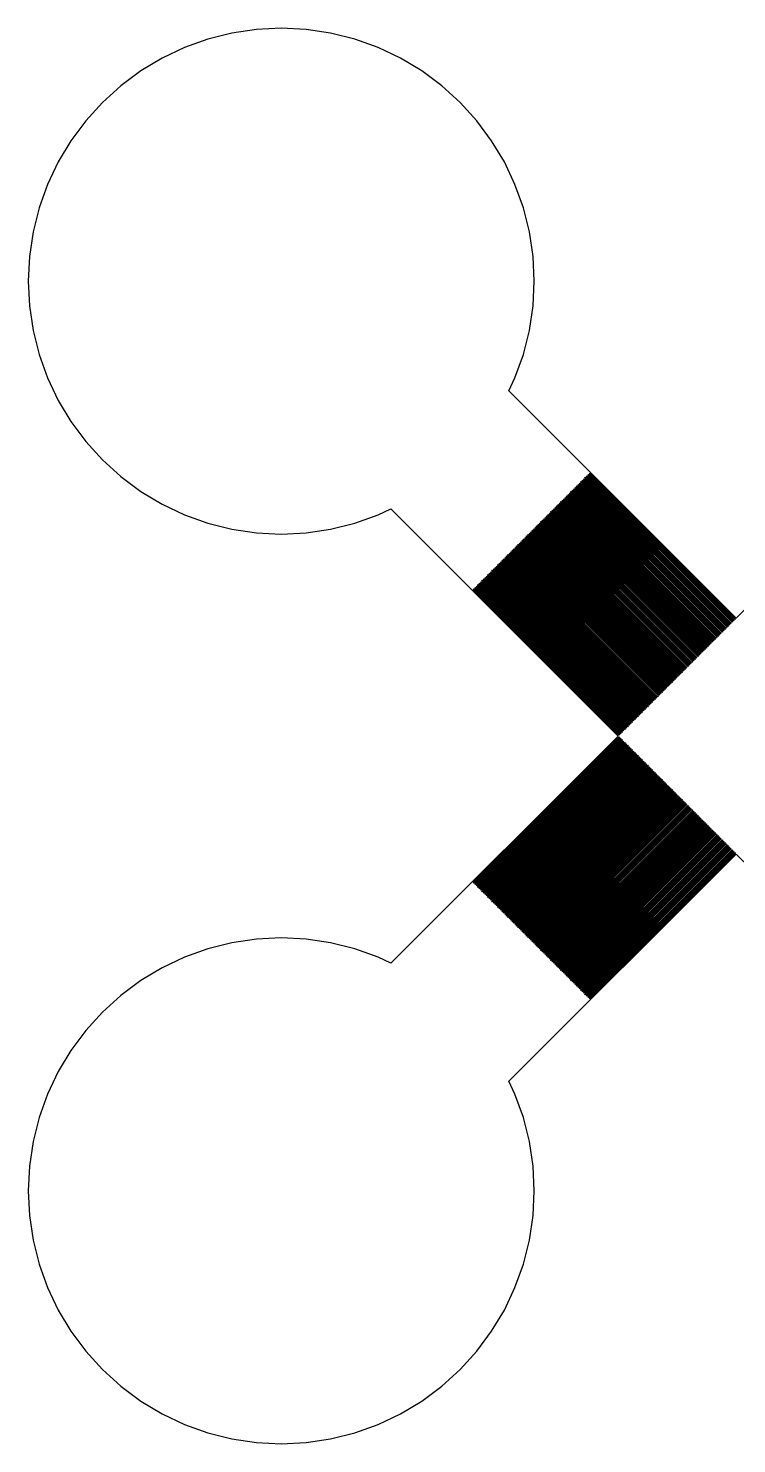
# Model space of a CAD drawing. Extents: x -73 to 181, y -8 to 80.
# Drawn here: x 2 to 9, y 2 to 16 of the extents above; entities that cross this region are included whole.
import ezdxf

# ---------------------------------------------------------------- set-up
doc = ezdxf.new("R2010")
doc.units = 0

msp = doc.modelspace()

# ---------------------------------------------------------------- linework, layer by layer
for p, q in [((4.25775, 15.9851), (4.01508, 15.9491)), ((4.50279, 15.9972), (4.25775, 15.9851)), ((4.74785, 15.9851), (4.50279, 15.9972)), ((4.99051, 15.9491), (4.74785, 15.9851)), ((3.77708, 15.8895), (3.54608, 15.8069)), ((4.01508, 15.9491), (3.77708, 15.8895)), ((5.2285, 15.8895), (4.99051, 15.9491)), ((5.4595, 15.8069), (5.2285, 15.8895)), ((3.3243, 15.702), (3.11388, 15.5759)), ((3.54608, 15.8069), (3.3243, 15.702)), ((5.68129, 15.702), (5.4595, 15.8069)), ((5.89171, 15.5759), (5.68129, 15.702)), ((3.11388, 15.5759), (2.91681, 15.4297)), ((6.08878, 15.4297), (5.89171, 15.5759)), ((2.91681, 15.4297), (2.73503, 15.265)), ((6.27057, 15.265), (6.08878, 15.4297)), ((2.73503, 15.265), (2.57027, 15.0832)), ((6.43533, 15.0832), (6.27057, 15.265)), ((2.57027, 15.0832), (2.42413, 14.8861)), ((6.58147, 14.8861), (6.43533, 15.0832)), ((2.42413, 14.8861), (2.29799, 14.6757)), ((6.7076, 14.6757), (6.58147, 14.8861)), ((2.29799, 14.6757), (2.19312, 14.4539)), ((6.81248, 14.4539), (6.7076, 14.6757)), ((2.19312, 14.4539), (2.11046, 14.2229)), ((6.89514, 14.2229), (6.81248, 14.4539)), ((2.11046, 14.2229), (2.05084, 13.9849)), ((6.95474, 13.9849), (6.89514, 14.2229)), ((2.05084, 13.9849), (2.01485, 13.7422)), ((6.99077, 13.7422), (6.95474, 13.9849)), ((2.01485, 13.7422), (2.00281, 13.4972)), ((7.00279, 13.4972), (6.99077, 13.7422)), ((2.00281, 13.4972), (2.01485, 13.2521)), ((6.99075, 13.2521), (7.00279, 13.4972)), ((2.01485, 13.2521), (2.05084, 13.0095)), ((6.95476, 13.0094), (6.99075, 13.2521)), ((2.05084, 13.0095), (2.11046, 12.7715)), ((6.89514, 12.7715), (6.95476, 13.0094)), ((2.11046, 12.7715), (2.19312, 12.5405)), ((6.81248, 12.5405), (6.89514, 12.7715)), ((2.19312, 12.5405), (2.29799, 12.3187)), ((6.75269, 12.414), (6.81248, 12.5405)), ((2.29799, 12.3187), (2.42413, 12.1083)), ((9, 10.1667), (6.75269, 12.414)), ((11.2473, 12.414), (9, 10.1667)), ((2.42413, 12.1083), (2.57027, 11.9112)), ((2.57027, 11.9112), (2.73503, 11.7294)), ((2.73503, 11.7294), (2.91682, 11.5647)), ((2.91682, 11.5647), (3.11388, 11.4185)), ((7.43233, 11.4798), (7.43941, 11.4869)), ((8.87271, 10.0394), (7.43233, 11.4798)), ((7.43941, 11.4869), (8.87979, 10.0465)), ((7.44647, 11.494), (7.45354, 11.501)), ((8.88686, 10.0536), (7.44647, 11.494)), ((7.45354, 11.501), (8.89392, 10.0606)), ((7.46062, 11.5081), (7.46768, 11.5152)), ((8.901, 10.0677), (7.46062, 11.5081)), ((7.46768, 11.5152), (8.90807, 10.0748)), ((7.47475, 11.5222), (7.48183, 11.5293)), ((8.91513, 10.0818), (7.47475, 11.5222)), ((7.48183, 11.5293), (8.92221, 10.0889)), ((7.48889, 11.5364), (7.49597, 11.5434)), ((8.92928, 10.096), (7.48889, 11.5364)), ((7.49597, 11.5434), (8.93634, 10.1031)), ((7.50305, 11.5505), (7.51012, 11.5576)), ((8.94342, 10.1101), (7.50305, 11.5505)), ((7.51012, 11.5576), (8.95049, 10.1172)), ((7.5172, 11.5647), (7.52426, 11.5717)), ((8.95757, 10.1243), (7.5172, 11.5647)), ((7.52426, 11.5717), (8.96463, 10.1314)), ((7.53133, 11.5788), (7.53841, 11.5859)), ((8.97169, 10.1384), (7.53133, 11.5788)), ((7.53841, 11.5859), (8.97878, 10.1455)), ((7.54547, 11.5929), (7.55254, 11.6)), ((8.98584, 10.1526), (7.54547, 11.5929)), ((7.55254, 11.6), (8.99292, 10.1596)), ((3.11388, 11.4185), (3.32431, 11.2924)), ((7.29091, 11.3384), (7.29797, 11.3455)), ((8.73129, 9.89801), (7.29091, 11.3384)), ((7.29797, 11.3455), (8.73836, 9.90508)), ((7.30505, 11.3525), (7.31212, 11.3596)), ((8.74544, 9.91216), (7.30505, 11.3525)), ((7.31212, 11.3596), (8.7525, 9.91922)), ((7.31918, 11.3667), (7.32626, 11.3737)), ((8.75957, 9.92628), (7.31918, 11.3667)), ((7.32626, 11.3737), (8.76665, 9.93336)), ((7.33333, 11.3808), (7.34041, 11.3879)), ((8.77371, 9.94043), (7.33333, 11.3808)), ((7.34041, 11.3879), (8.78079, 9.94751)), ((7.34747, 11.395), (7.35455, 11.402)), ((8.78786, 9.95457), (7.34747, 11.395)), ((7.35455, 11.402), (8.79492, 9.96165)), ((7.36162, 11.4091), (7.3687, 11.4162)), ((8.802, 9.96872), (7.36162, 11.4091)), ((7.3687, 11.4162), (8.80907, 9.9758)), ((7.37576, 11.4232), (7.38284, 11.4303)), ((8.81613, 9.98286), (7.37576, 11.4232)), ((7.38284, 11.4303), (8.82321, 9.98994)), ((7.38991, 11.4374), (7.39697, 11.4444)), ((8.83028, 9.99701), (7.38991, 11.4374)), ((7.39697, 11.4444), (8.83736, 10.0041)), ((7.40405, 11.4515), (7.41112, 11.4586)), ((8.84442, 10.0112), (7.40405, 11.4515)), ((7.41112, 11.4586), (8.8515, 10.0182)), ((7.4182, 11.4657), (7.42526, 11.4727)), ((8.85857, 10.0253), (7.4182, 11.4657)), ((7.42526, 11.4727), (8.86565, 10.0324)), ((3.32431, 11.2924), (3.5461, 11.1875)), ((5.45952, 11.1875), (5.58597, 11.2473)), ((5.58597, 11.2473), (7.83327, 9)), ((7.14949, 11.197), (7.15656, 11.204)), ((8.58987, 9.75659), (7.14949, 11.197)), ((7.15656, 11.204), (8.59694, 9.76366)), ((7.16364, 11.2111), (7.1707, 11.2182)), ((8.60402, 9.77074), (7.16364, 11.2111)), ((7.1707, 11.2182), (8.61108, 9.7778)), ((7.17776, 11.2253), (7.18484, 11.2323)), ((8.61815, 9.78487), (7.17776, 11.2253)), ((7.18484, 11.2323), (8.62523, 9.79195)), ((7.19191, 11.2394), (7.19899, 11.2465)), ((8.63229, 9.79901), (7.19191, 11.2394)), ((7.19899, 11.2465), (8.63936, 9.80608)), ((7.20605, 11.2535), (7.21313, 11.2606)), ((8.64644, 9.81316), (7.20605, 11.2535)), ((7.21313, 11.2606), (8.6535, 9.82022)), ((7.2202, 11.2677), (7.22728, 11.2747)), ((8.66057, 9.8273), (7.2202, 11.2677)), ((7.22728, 11.2747), (8.66765, 9.83437)), ((7.23434, 11.2818), (7.24142, 11.2889)), ((8.67471, 9.84145), (7.23434, 11.2818)), ((7.24142, 11.2889), (8.68179, 9.84851)), ((7.24849, 11.296), (7.25555, 11.303)), ((8.68886, 9.85559), (7.24849, 11.296)), ((7.25555, 11.303), (8.69594, 9.86266)), ((7.26263, 11.3101), (7.2697, 11.3172)), ((8.703, 9.86974), (7.26263, 11.3101)), ((7.2697, 11.3172), (8.71008, 9.8768)), ((7.27676, 11.3242), (7.28384, 11.3313)), ((8.71715, 9.88387), (7.27676, 11.3242)), ((7.28384, 11.3313), (8.72423, 9.89095)), ((3.5461, 11.1875), (3.7771, 11.1048)), ((3.7771, 11.1048), (4.01508, 11.0452)), ((4.99054, 11.0452), (5.22852, 11.1048)), ((5.22852, 11.1048), (5.45952, 11.1875)), ((7.00807, 11.0556), (7.01514, 11.0626)), ((8.44846, 9.61517), (7.00807, 11.0556)), ((7.01514, 11.0626), (8.45552, 9.62224)), ((7.0222, 11.0697), (7.02928, 11.0768)), ((8.46259, 9.6293), (7.0222, 11.0697)), ((7.02928, 11.0768), (8.46967, 9.63638)), ((7.03635, 11.0838), (7.04341, 11.0909)), ((8.47673, 9.64345), (7.03635, 11.0838)), ((7.04341, 11.0909), (8.4838, 9.65051)), ((7.05049, 11.098), (7.05756, 11.105)), ((8.49088, 9.65759), (7.05049, 11.098)), ((7.05756, 11.105), (8.49794, 9.66466)), ((7.06464, 11.1121), (7.0717, 11.1192)), ((8.50502, 9.67174), (7.06464, 11.1121)), ((7.0717, 11.1192), (8.51208, 9.6788)), ((7.07878, 11.1263), (7.08586, 11.1333)), ((8.51915, 9.68588), (7.07878, 11.1263)), ((7.08586, 11.1333), (8.52623, 9.69295)), ((7.09293, 11.1404), (7.09999, 11.1475)), ((8.53329, 9.70003), (7.09293, 11.1404)), ((7.09999, 11.1475), (8.54036, 9.70709)), ((7.10707, 11.1545), (7.11414, 11.1616)), ((8.54744, 9.71417), (7.10707, 11.1545)), ((7.11414, 11.1616), (8.5545, 9.72124)), ((7.1212, 11.1687), (7.12828, 11.1758)), ((8.56158, 9.7283), (7.1212, 11.1687)), ((7.12828, 11.1758), (8.56865, 9.73538)), ((7.13535, 11.1828), (7.14241, 11.1899)), ((8.57573, 9.74245), (7.13535, 11.1828)), ((7.14241, 11.1899), (8.58279, 9.74951)), ((4.01508, 11.0452), (4.25777, 11.0092)), ((4.25777, 11.0092), (4.50281, 10.9972)), ((4.50281, 10.9972), (4.74786, 11.0092)), ((4.74786, 11.0092), (4.99054, 11.0452)), ((6.86665, 10.9141), (6.87373, 10.9212)), ((6.87373, 10.9212), (8.3141, 9.48083)), ((6.8808, 10.9283), (6.88786, 10.9353)), ((8.32118, 9.4879), (6.8808, 10.9283)), ((6.88786, 10.9353), (8.32825, 9.49496)), ((6.89494, 10.9424), (6.90201, 10.9495)), ((8.33533, 9.50204), (6.89494, 10.9424)), ((6.90201, 10.9495), (8.34239, 9.50911)), ((6.90909, 10.9566), (6.91615, 10.9636)), ((8.34947, 9.51619), (6.90909, 10.9566)), ((6.91615, 10.9636), (8.35654, 9.52325)), ((6.92322, 10.9707), (6.9303, 10.9778)), ((8.3636, 9.53032), (6.92322, 10.9707)), ((6.9303, 10.9778), (8.37068, 9.5374)), ((6.93736, 10.9848), (6.94443, 10.9919)), ((8.37775, 9.54446), (6.93736, 10.9848)), ((6.94443, 10.9919), (8.38481, 9.55153)), ((6.95151, 10.999), (6.95857, 11.0061)), ((8.39189, 9.55861), (6.95151, 10.999)), ((6.95857, 11.0061), (8.39896, 9.56567)), ((6.96565, 11.0131), (6.97272, 11.0202)), ((8.40602, 9.57275), (6.96565, 11.0131)), ((6.97272, 11.0202), (8.4131, 9.57982)), ((6.97978, 11.0273), (6.98686, 11.0343)), ((8.42017, 9.58688), (6.97978, 11.0273)), ((6.98686, 11.0343), (8.42723, 9.59396)), ((6.99393, 11.0414), (7.00099, 11.0485)), ((8.43431, 9.60103), (6.99393, 11.0414)), ((7.00099, 11.0485), (8.44138, 9.60809)), ((6.72523, 10.7727), (6.73232, 10.7798)), ((6.73232, 10.7798), (8.17268, 9.33942)), ((6.73938, 10.7868), (6.74644, 10.7939)), ((8.17976, 9.34648), (6.73938, 10.7868)), ((6.74644, 10.7939), (8.18683, 9.35355)), ((6.75352, 10.801), (6.76059, 10.8081)), ((8.19391, 9.36063), (6.75352, 10.801)), ((6.76059, 10.8081), (8.20097, 9.36769)), ((6.76765, 10.8151), (6.77473, 10.8222)), ((8.20804, 9.37476), (6.76765, 10.8151)), ((6.77473, 10.8222), (8.21512, 9.38184)), ((6.7818, 10.8293), (6.78886, 10.8363)), ((8.22218, 9.3889), (6.7818, 10.8293)), ((6.78886, 10.8363), (8.22925, 9.39597)), ((6.79594, 10.8434), (6.80301, 10.8505)), ((8.23633, 9.40305), (6.79594, 10.8434)), ((6.80301, 10.8505), (8.24339, 9.41011)), ((6.81009, 10.8576), (6.81715, 10.8646)), ((8.25047, 9.41719), (6.81009, 10.8576)), ((6.81715, 10.8646), (8.25754, 9.42426)), ((6.82423, 10.8717), (6.8313, 10.8788)), ((8.2646, 9.43134), (6.82423, 10.8717)), ((6.8313, 10.8788), (8.27168, 9.4384)), ((6.83838, 10.8858), (6.84544, 10.8929)), ((8.27875, 9.44548), (6.83838, 10.8858)), ((6.84544, 10.8929), (8.28581, 9.45255)), ((6.85252, 10.9), (6.85959, 10.9071)), ((8.29289, 9.45963), (6.85252, 10.9)), ((6.85959, 10.9071), (8.29996, 9.46669)), ((8.30704, 9.47375), (6.86665, 10.9141)), ((6.58382, 10.6313), (6.59088, 10.6384)), ((6.59088, 10.6384), (8.03127, 9.19798)), ((6.59796, 10.6454), (6.60503, 10.6525)), ((8.03833, 9.20506), (6.59796, 10.6454)), ((6.60503, 10.6525), (8.04541, 9.21213)), ((6.61209, 10.6596), (6.61917, 10.6667)), ((8.05247, 9.21919), (6.61209, 10.6596)), ((6.61917, 10.6667), (8.05956, 9.22627)), ((6.62624, 10.6737), (6.63332, 10.6808)), ((8.06662, 9.23334), (6.62624, 10.6737)), ((6.63332, 10.6808), (8.0737, 9.24042)), ((6.64038, 10.6879), (6.64745, 10.6949)), ((8.08076, 9.24748), (6.64038, 10.6879)), ((6.64745, 10.6949), (8.08783, 9.25455)), ((6.65453, 10.702), (6.66159, 10.7091)), ((8.09491, 9.26163), (6.65453, 10.702)), ((6.66159, 10.7091), (8.10197, 9.26869)), ((6.66867, 10.7161), (6.67574, 10.7232)), ((8.10904, 9.27576), (6.66867, 10.7161)), ((6.67574, 10.7232), (8.11612, 9.28284)), ((6.68282, 10.7303), (6.68988, 10.7374)), ((8.12318, 9.2899), (6.68282, 10.7303)), ((6.68988, 10.7374), (8.13025, 9.29698)), ((6.69696, 10.7444), (6.70403, 10.7515)), ((8.13733, 9.30405), (6.69696, 10.7444)), ((6.70403, 10.7515), (8.14439, 9.31113)), ((6.71109, 10.7586), (6.71817, 10.7656)), ((8.15147, 9.31819), (6.71109, 10.7586)), ((6.71817, 10.7656), (8.15854, 9.32527)), ((8.16562, 9.33234), (6.72523, 10.7727)), ((6.4424, 10.4899), (6.44946, 10.4969)), ((6.44946, 10.4969), (7.88985, 9.05656)), ((6.45654, 10.504), (6.46361, 10.5111)), ((7.89691, 9.06364), (6.45654, 10.504)), ((6.46361, 10.5111), (7.90399, 9.07071)), ((6.47067, 10.5182), (6.47775, 10.5252)), ((7.91106, 9.07777), (6.47067, 10.5182)), ((6.47775, 10.5252), (7.91814, 9.08485)), ((6.48482, 10.5323), (6.49188, 10.5394)), ((7.9252, 9.09192), (6.48482, 10.5323)), ((6.49188, 10.5394), (7.93227, 9.09898)), ((6.49896, 10.5464), (6.50603, 10.5535)), ((7.93935, 9.10606), (6.49896, 10.5464)), ((6.50603, 10.5535), (7.94641, 9.11313)), ((6.51309, 10.5606), (6.52017, 10.5677)), ((7.95348, 9.12019), (6.51309, 10.5606)), ((6.52017, 10.5677), (7.96056, 9.12727)), ((6.52724, 10.5747), (6.53432, 10.5818)), ((7.96762, 9.13434), (6.52724, 10.5747)), ((6.53432, 10.5818), (7.97469, 9.14142)), ((6.54138, 10.5889), (6.54846, 10.5959)), ((7.98177, 9.14848), (6.54138, 10.5889)), ((6.54846, 10.5959), (7.98883, 9.15556)), ((6.55554, 10.603), (6.56261, 10.6101)), ((7.99591, 9.16263), (6.55554, 10.603)), ((6.56261, 10.6101), (8.00298, 9.16971)), ((6.56967, 10.6171), (6.57675, 10.6242)), ((8.01004, 9.17677), (6.56967, 10.6171)), ((6.57675, 10.6242), (8.01712, 9.18385)), ((8.02419, 9.19092), (6.58382, 10.6313)), ((6.39996, 10.4474), (6.40704, 10.4545)), ((7.84035, 9.00706), (6.39996, 10.4474)), ((6.40704, 10.4545), (7.84741, 9.01414)), ((6.41411, 10.4616), (6.42119, 10.4687)), ((7.85448, 9.02121), (6.41411, 10.4616)), ((6.42119, 10.4687), (7.86156, 9.02829)), ((6.42825, 10.4757), (6.43532, 10.4828)), ((7.86862, 9.03535), (6.42825, 10.4757)), ((6.43532, 10.4828), (7.8757, 9.04242)), ((7.88277, 9.0495), (6.4424, 10.4899)), ((8.92221, 10.0889), (8.91513, 10.0818)), ((8.93634, 10.1031), (8.92928, 10.096)), ((8.95049, 10.1172), (8.94342, 10.1101)), ((8.96463, 10.1314), (8.95757, 10.1243)), ((8.97878, 10.1455), (8.97169, 10.1384)), ((8.99292, 10.1596), (8.98584, 10.1526)), ((8.78079, 9.94751), (8.77371, 9.94043)), ((8.79492, 9.96165), (8.78786, 9.95457)), ((8.80907, 9.9758), (8.802, 9.96872)), ((8.82321, 9.98994), (8.81613, 9.98286)), ((8.83736, 10.0041), (8.83028, 9.99701)), ((8.8515, 10.0182), (8.84442, 10.0112)), ((8.86565, 10.0324), (8.85857, 10.0253)), ((8.87979, 10.0465), (8.87271, 10.0394)), ((8.89392, 10.0606), (8.88686, 10.0536)), ((8.90807, 10.0748), (8.901, 10.0677)), ((8.63936, 9.80608), (8.63229, 9.79901)), ((8.6535, 9.82022), (8.64644, 9.81316)), ((8.66765, 9.83437), (8.66057, 9.8273)), ((8.68179, 9.84851), (8.67471, 9.84145)), ((8.69594, 9.86266), (8.68886, 9.85559)), ((8.71008, 9.8768), (8.703, 9.86974)), ((8.72423, 9.89095), (8.71715, 9.88387)), ((8.73836, 9.90508), (8.73129, 9.89801)), ((8.7525, 9.91922), (8.74544, 9.91216)), ((8.76665, 9.93336), (8.75957, 9.92628)), ((8.49794, 9.66466), (8.49088, 9.65759)), ((8.51208, 9.6788), (8.50502, 9.67174)), ((8.52623, 9.69295), (8.51915, 9.68588)), ((8.54036, 9.70709), (8.53329, 9.70003)), ((8.5545, 9.72124), (8.54744, 9.71417)), ((8.56865, 9.73538), (8.56158, 9.7283)), ((8.58279, 9.74951), (8.57573, 9.74245)), ((8.59694, 9.76366), (8.58987, 9.75659)), ((8.61108, 9.7778), (8.60402, 9.77074)), ((8.62523, 9.79195), (8.61815, 9.78487)), ((8.35654, 9.52325), (8.34947, 9.51619)), ((8.37068, 9.5374), (8.3636, 9.53032)), ((8.38481, 9.55153), (8.37775, 9.54446)), ((8.39896, 9.56567), (8.39189, 9.55861)), ((8.4131, 9.57982), (8.40602, 9.57275)), ((8.42723, 9.59396), (8.42017, 9.58688)), ((8.44138, 9.60809), (8.43431, 9.60103)), ((8.45552, 9.62224), (8.44846, 9.61517)), ((8.46967, 9.63638), (8.46259, 9.6293)), ((8.4838, 9.65051), (8.47673, 9.64345)), ((8.21512, 9.38184), (8.20804, 9.37476)), ((8.22925, 9.39597), (8.22218, 9.3889)), ((8.24339, 9.41011), (8.23633, 9.40305)), ((8.25754, 9.42426), (8.25047, 9.41719)), ((8.27168, 9.4384), (8.2646, 9.43134)), ((8.28581, 9.45255), (8.27875, 9.44548)), ((8.29996, 9.46669), (8.29289, 9.45963)), ((8.3141, 9.48083), (8.30704, 9.47375)), ((8.32825, 9.49496), (8.32118, 9.4879)), ((8.34239, 9.50911), (8.33533, 9.50204)), ((8.0737, 9.24042), (8.06662, 9.23334)), ((8.08783, 9.25455), (8.08076, 9.24748)), ((8.10197, 9.26869), (8.09491, 9.26163)), ((8.11612, 9.28284), (8.10904, 9.27576)), ((8.13025, 9.29698), (8.12318, 9.2899)), ((8.14439, 9.31113), (8.13733, 9.30405)), ((8.15854, 9.32527), (8.15147, 9.31819)), ((8.17268, 9.33942), (8.16562, 9.33234)), ((8.18683, 9.35355), (8.17976, 9.34648)), ((8.20097, 9.36769), (8.19391, 9.36063)), ((7.93227, 9.09898), (7.9252, 9.09192)), ((7.94641, 9.11313), (7.93935, 9.10606)), ((7.96056, 9.12727), (7.95348, 9.12019)), ((7.97469, 9.14142), (7.96762, 9.13434)), ((7.98883, 9.15556), (7.98177, 9.14848)), ((8.00298, 9.16971), (7.99591, 9.16263)), ((8.01712, 9.18385), (8.01004, 9.17677)), ((8.03127, 9.19798), (8.02419, 9.19092)), ((8.04541, 9.21213), (8.03833, 9.20506)), ((8.05956, 9.22627), (8.05247, 9.21919)), ((7.83327, 9), (5.58597, 6.75269)), ((6.39996, 7.55254), (7.84035, 8.99292)), ((7.84741, 8.98584), (6.40704, 7.54547)), ((6.41411, 7.53841), (7.85448, 8.97878)), ((7.86156, 8.97169), (6.42119, 7.53133)), ((6.42825, 7.52426), (7.86862, 8.96463)), ((7.8757, 8.95757), (6.43532, 7.5172)), ((7.84741, 9.01414), (7.84035, 9.00706)), ((7.84035, 8.99292), (7.84741, 8.98584)), ((7.86156, 9.02829), (7.85448, 9.02121)), ((7.85448, 8.97878), (7.86156, 8.97169)), ((7.8757, 9.04242), (7.86862, 9.03535)), ((7.86862, 8.96463), (7.8757, 8.95757)), ((7.88985, 9.05656), (7.88277, 9.0495)), ((7.90399, 9.07071), (7.89691, 9.06364)), ((7.91814, 9.08485), (7.91106, 9.07777)), ((6.4424, 7.51012), (7.88277, 8.95049)), ((7.88985, 8.94342), (6.44946, 7.50305)), ((6.45654, 7.49597), (7.89691, 8.93634)), ((7.90399, 8.92928), (6.46361, 7.48889)), ((6.47067, 7.48183), (7.91106, 8.92221)), ((7.91814, 8.91513), (6.47775, 7.47475)), ((6.48482, 7.46768), (7.9252, 8.90807)), ((7.93227, 8.901), (6.49188, 7.46062)), ((6.49896, 7.45354), (7.93935, 8.89392)), ((7.94641, 8.88686), (6.50603, 7.44647)), ((6.51309, 7.43941), (7.95348, 8.87979)), ((7.96056, 8.87271), (6.52017, 7.43233)), ((6.52724, 7.42526), (7.96762, 8.86565)), ((7.97469, 8.85857), (6.53432, 7.4182)), ((6.54138, 7.41112), (7.98177, 8.8515)), ((7.98883, 8.84442), (6.54846, 7.40405)), ((6.55554, 7.39697), (7.99591, 8.83736)), ((8.00298, 8.83028), (6.56261, 7.38991)), ((6.56967, 7.38284), (8.01004, 8.82321)), ((7.88277, 8.95049), (7.88985, 8.94342)), ((7.89691, 8.93634), (7.90399, 8.92928)), ((7.91106, 8.92221), (7.91814, 8.91513)), ((7.9252, 8.90807), (7.93227, 8.901)), ((7.93935, 8.89392), (7.94641, 8.88686)), ((7.95348, 8.87979), (7.96056, 8.87271)), ((7.96762, 8.86565), (7.97469, 8.85857)), ((7.98177, 8.8515), (7.98883, 8.84442)), ((7.99591, 8.83736), (8.00298, 8.83028)), ((8.01004, 8.82321), (8.01712, 8.81613)), ((8.01712, 8.81613), (6.57675, 7.37576)), ((6.58382, 7.3687), (8.02419, 8.80907)), ((8.03127, 8.802), (6.59088, 7.36162)), ((6.59796, 7.35455), (8.03833, 8.79492)), ((8.04541, 8.78786), (6.60503, 7.34747)), ((6.61209, 7.34041), (8.05247, 8.78079)), ((8.05956, 8.77371), (6.61917, 7.33333)), ((6.62624, 7.32626), (8.06662, 8.76665)), ((8.0737, 8.75957), (6.63332, 7.31918)), ((6.64038, 7.31212), (8.08076, 8.7525)), ((8.08783, 8.74544), (6.64745, 7.30505)), ((6.65453, 7.29797), (8.09491, 8.73836)), ((8.10197, 8.73129), (6.66159, 7.29091)), ((6.66867, 7.28384), (8.10904, 8.72423)), ((8.11612, 8.71715), (6.67574, 7.27676)), ((6.68282, 7.2697), (8.12318, 8.71008)), ((8.13025, 8.703), (6.68988, 7.26263)), ((6.69696, 7.25555), (8.13733, 8.69594)), ((8.14439, 8.68886), (6.70403, 7.24849)), ((6.71109, 7.24142), (8.15147, 8.68179)), ((8.02419, 8.80907), (8.03127, 8.802)), ((8.03833, 8.79492), (8.04541, 8.78786)), ((8.05247, 8.78079), (8.05956, 8.77371)), ((8.06662, 8.76665), (8.0737, 8.75957)), ((8.08076, 8.7525), (8.08783, 8.74544)), ((8.09491, 8.73836), (8.10197, 8.73129)), ((8.10904, 8.72423), (8.11612, 8.71715)), ((8.12318, 8.71008), (8.13025, 8.703)), ((8.13733, 8.69594), (8.14439, 8.68886)), ((8.15147, 8.68179), (8.15854, 8.67471)), ((8.15854, 8.67471), (6.71817, 7.23434)), ((6.72523, 7.22728), (8.16562, 8.66765)), ((8.17268, 8.66057), (6.73232, 7.2202)), ((6.73938, 7.21313), (8.17976, 8.6535)), ((8.18683, 8.64644), (6.74644, 7.20605)), ((6.75352, 7.19899), (8.19391, 8.63936)), ((8.20097, 8.63229), (6.76059, 7.19191)), ((6.76765, 7.18484), (8.20804, 8.62523)), ((8.21512, 8.61815), (6.77473, 7.17776)), ((6.7818, 7.1707), (8.22218, 8.61108)), ((8.22925, 8.60402), (6.78886, 7.16364)), ((6.79594, 7.15656), (8.23633, 8.59694)), ((8.24339, 8.58987), (6.80301, 7.14949)), ((6.81009, 7.14241), (8.25047, 8.58279)), ((8.25754, 8.57573), (6.81715, 7.13535)), ((6.82423, 7.12828), (8.2646, 8.56865)), ((8.27168, 8.56158), (6.8313, 7.1212)), ((6.83838, 7.11414), (8.27875, 8.5545)), ((8.28581, 8.54744), (6.84544, 7.10707)), ((6.85252, 7.09999), (8.29289, 8.54036)), ((8.16562, 8.66765), (8.17268, 8.66057)), ((8.17976, 8.6535), (8.18683, 8.64644)), ((8.19391, 8.63936), (8.20097, 8.63229)), ((8.20804, 8.62523), (8.21512, 8.61815)), ((8.22218, 8.61108), (8.22925, 8.60402)), ((8.23633, 8.59694), (8.24339, 8.58987)), ((8.25047, 8.58279), (8.25754, 8.57573)), ((8.2646, 8.56865), (8.27168, 8.56158)), ((8.27875, 8.5545), (8.28581, 8.54744)), ((8.29289, 8.54036), (8.29996, 8.53329)), ((8.29996, 8.53329), (6.85959, 7.09293)), ((6.86665, 7.08586), (8.30704, 8.52623)), ((8.3141, 8.51915), (6.87373, 7.07878)), ((6.8808, 7.0717), (8.32118, 8.51208)), ((8.32825, 8.50502), (6.88786, 7.06464)), ((6.89494, 7.05756), (8.33533, 8.49794)), ((8.34239, 8.49088), (6.90201, 7.05049)), ((6.90909, 7.04341), (8.34947, 8.4838)), ((8.35654, 8.47673), (6.91615, 7.03635)), ((6.92322, 7.02928), (8.3636, 8.46967)), ((8.37068, 8.46259), (6.9303, 7.0222)), ((6.93736, 7.01514), (8.37775, 8.45552)), ((8.38481, 8.44846), (6.94443, 7.00807)), ((6.95151, 7.00099), (8.39189, 8.44138)), ((8.39896, 8.43431), (6.95857, 6.99393)), ((6.96565, 6.98686), (8.40602, 8.42723)), ((8.4131, 8.42017), (6.97272, 6.97978)), ((6.97978, 6.97272), (8.42017, 8.4131)), ((8.42723, 8.40602), (6.98686, 6.96565)), ((6.99393, 6.95857), (8.43431, 8.39896)), ((8.30704, 8.52623), (8.3141, 8.51915)), ((8.32118, 8.51208), (8.32825, 8.50502)), ((8.33533, 8.49794), (8.34239, 8.49088)), ((8.34947, 8.4838), (8.35654, 8.47673)), ((8.3636, 8.46967), (8.37068, 8.46259)), ((8.37775, 8.45552), (8.38481, 8.44846)), ((8.39189, 8.44138), (8.39896, 8.43431)), ((8.40602, 8.42723), (8.4131, 8.42017)), ((8.42017, 8.4131), (8.42723, 8.40602)), ((8.43431, 8.39896), (8.44138, 8.39189)), ((8.44138, 8.39189), (7.00099, 6.95151)), ((7.00807, 6.94443), (8.44846, 8.38481)), ((8.45552, 8.37775), (7.01514, 6.93736)), ((7.0222, 6.9303), (8.46259, 8.37068)), ((8.46967, 8.3636), (7.02928, 6.92322)), ((7.03635, 6.91615), (8.47673, 8.35654)), ((8.4838, 8.34947), (7.04341, 6.90909)), ((7.05049, 6.90201), (8.49088, 8.34239)), ((8.49794, 8.33533), (7.05756, 6.89494)), ((7.06464, 6.88786), (8.50502, 8.32825)), ((8.51208, 8.32118), (7.0717, 6.8808)), ((7.07878, 6.87373), (8.51915, 8.3141)), ((8.52623, 8.30704), (7.08586, 6.86665)), ((7.09293, 6.85959), (8.53329, 8.29996)), ((8.54036, 8.29289), (7.09999, 6.85252)), ((7.10707, 6.84544), (8.54744, 8.28581)), ((8.5545, 8.27875), (7.11414, 6.83838)), ((7.1212, 6.8313), (8.56158, 8.27168)), ((8.56865, 8.2646), (7.12828, 6.82423)), ((7.13535, 6.81715), (8.57573, 8.25754)), ((8.44846, 8.38481), (8.45552, 8.37775)), ((8.46259, 8.37068), (8.46967, 8.3636)), ((8.47673, 8.35654), (8.4838, 8.34947)), ((8.49088, 8.34239), (8.49794, 8.33533)), ((8.50502, 8.32825), (8.51208, 8.32118)), ((8.51915, 8.3141), (8.52623, 8.30704)), ((8.53329, 8.29996), (8.54036, 8.29289)), ((8.54744, 8.28581), (8.5545, 8.27875)), ((8.56158, 8.27168), (8.56865, 8.2646)), ((8.57573, 8.25754), (8.58279, 8.25047)), ((8.58279, 8.25047), (7.14241, 6.81009)), ((7.14949, 6.80301), (8.58987, 8.24339)), ((8.59694, 8.23633), (7.15656, 6.79594)), ((7.16364, 6.78886), (8.60402, 8.22925)), ((8.61108, 8.22218), (7.1707, 6.7818)), ((7.17776, 6.77473), (8.61815, 8.21512)), ((8.62523, 8.20804), (7.18484, 6.76765)), ((7.19191, 6.76059), (8.63229, 8.20097)), ((8.63936, 8.19391), (7.19899, 6.75352)), ((7.20605, 6.74644), (8.64644, 8.18683)), ((8.6535, 8.17976), (7.21313, 6.73938)), ((7.2202, 6.73232), (8.66057, 8.17268)), ((8.66765, 8.16562), (7.22728, 6.72523)), ((7.23434, 6.71817), (8.67471, 8.15854)), ((8.68179, 8.15147), (7.24142, 6.71109)), ((7.24849, 6.70403), (8.68886, 8.14439)), ((8.69594, 8.13733), (7.25555, 6.69696)), ((7.26263, 6.68988), (8.703, 8.13025)), ((8.71008, 8.12318), (7.2697, 6.68282)), ((8.58987, 8.24339), (8.59694, 8.23633)), ((8.60402, 8.22925), (8.61108, 8.22218)), ((8.61815, 8.21512), (8.62523, 8.20804)), ((8.63229, 8.20097), (8.63936, 8.19391)), ((8.64644, 8.18683), (8.6535, 8.17976)), ((8.66057, 8.17268), (8.66765, 8.16562)), ((8.67471, 8.15854), (8.68179, 8.15147)), ((8.68886, 8.14439), (8.69594, 8.13733)), ((8.703, 8.13025), (8.71008, 8.12318)), ((7.27676, 6.67574), (8.71715, 8.11612)), ((8.72423, 8.10904), (7.28384, 6.66867)), ((7.29091, 6.66159), (8.73129, 8.10197)), ((8.73836, 8.09491), (7.29797, 6.65453)), ((7.30505, 6.64745), (8.74544, 8.08783)), ((8.7525, 8.08076), (7.31212, 6.64038)), ((7.31918, 6.63332), (8.75957, 8.0737)), ((8.76665, 8.06662), (7.32626, 6.62624)), ((7.33333, 6.61917), (8.77371, 8.05956)), ((8.78079, 8.05247), (7.34041, 6.61209)), ((7.34747, 6.60503), (8.78786, 8.04541)), ((8.79492, 8.03833), (7.35455, 6.59796)), ((7.36162, 6.59088), (8.802, 8.03127)), ((8.80907, 8.02419), (7.3687, 6.58382)), ((7.37576, 6.57675), (8.81613, 8.01712)), ((8.82321, 8.01004), (7.38284, 6.56967)), ((7.38991, 6.56261), (8.83028, 8.00298)), ((8.83736, 7.99591), (7.39697, 6.55554)), ((7.40405, 6.54846), (8.84442, 7.98883)), ((8.8515, 7.98177), (7.41112, 6.54138)), ((8.71715, 8.11612), (8.72423, 8.10904)), ((8.73129, 8.10197), (8.73836, 8.09491)), ((8.74544, 8.08783), (8.7525, 8.08076)), ((8.75957, 8.0737), (8.76665, 8.06662)), ((8.77371, 8.05956), (8.78079, 8.05247)), ((8.78786, 8.04541), (8.79492, 8.03833)), ((8.802, 8.03127), (8.80907, 8.02419)), ((8.81613, 8.01712), (8.82321, 8.01004)), ((8.83028, 8.00298), (8.83736, 7.99591)), ((8.84442, 7.98883), (8.8515, 7.98177)), ((7.4182, 6.53432), (8.85857, 7.97469)), ((8.86565, 7.96762), (7.42526, 6.52724)), ((7.43233, 6.52017), (8.87271, 7.96056)), ((8.87979, 7.95348), (7.43941, 6.51309)), ((7.44647, 6.50603), (8.88686, 7.94641)), ((8.89392, 7.93935), (7.45354, 6.49896)), ((7.46062, 6.49188), (8.901, 7.93227)), ((8.90807, 7.9252), (7.46768, 6.48482)), ((7.47475, 6.47775), (8.91513, 7.91814)), ((8.92221, 7.91106), (7.48183, 6.47067)), ((7.48889, 6.46361), (8.92928, 7.90399)), ((8.93634, 7.89691), (7.49597, 6.45654)), ((7.50305, 6.44946), (8.94342, 7.88985)), ((8.95049, 7.88277), (7.51012, 6.4424)), ((7.5172, 6.43532), (8.95757, 7.8757)), ((8.96463, 7.86862), (7.52426, 6.42825)), ((7.53133, 6.42119), (8.97169, 7.86156)), ((8.97878, 7.85448), (7.53841, 6.41411)), ((7.54547, 6.40704), (8.98584, 7.84741)), ((8.99292, 7.84035), (7.55254, 6.39996)), ((8.85857, 7.97469), (8.86565, 7.96762)), ((8.87271, 7.96056), (8.87979, 7.95348)), ((8.88686, 7.94641), (8.89392, 7.93935)), ((8.901, 7.93227), (8.90807, 7.9252)), ((8.91513, 7.91814), (8.92221, 7.91106)), ((8.92928, 7.90399), (8.93634, 7.89691)), ((8.94342, 7.88985), (8.95049, 7.88277)), ((8.95757, 7.8757), (8.96463, 7.86862)), ((8.97169, 7.86156), (8.97878, 7.85448)), ((8.98584, 7.84741), (8.99292, 7.84035)), ((6.75269, 5.58597), (9, 7.83327)), ((9, 7.83327), (11.2473, 5.58597)), ((6.40704, 7.54547), (6.39996, 7.55254)), ((6.42119, 7.53133), (6.41411, 7.53841)), ((6.43532, 7.5172), (6.42825, 7.52426)), ((6.44946, 7.50305), (6.4424, 7.51012)), ((6.46361, 7.48889), (6.45654, 7.49597)), ((6.47775, 7.47475), (6.47067, 7.48183)), ((6.49188, 7.46062), (6.48482, 7.46768)), ((6.50603, 7.44647), (6.49896, 7.45354)), ((6.52017, 7.43233), (6.51309, 7.43941)), ((6.53432, 7.4182), (6.52724, 7.42526)), ((6.54846, 7.40405), (6.54138, 7.41112)), ((6.56261, 7.38991), (6.55554, 7.39697)), ((6.57675, 7.37576), (6.56967, 7.38284)), ((6.59088, 7.36162), (6.58382, 7.3687)), ((6.60503, 7.34747), (6.59796, 7.35455)), ((6.61917, 7.33333), (6.61209, 7.34041)), ((6.63332, 7.31918), (6.62624, 7.32626)), ((6.64745, 7.30505), (6.64038, 7.31212)), ((6.66159, 7.29091), (6.65453, 7.29797)), ((6.67574, 7.27676), (6.66867, 7.28384)), ((6.68988, 7.26263), (6.68282, 7.2697)), ((6.70403, 7.24849), (6.69696, 7.25555)), ((6.71817, 7.23434), (6.71109, 7.24142)), ((6.73232, 7.2202), (6.72523, 7.22728)), ((6.74644, 7.20605), (6.73938, 7.21313)), ((6.76059, 7.19191), (6.75352, 7.19899)), ((6.77473, 7.17776), (6.76765, 7.18484)), ((6.78886, 7.16364), (6.7818, 7.1707)), ((6.80301, 7.14949), (6.79594, 7.15656)), ((6.81715, 7.13535), (6.81009, 7.14241)), ((4.50281, 7.00279), (4.25777, 6.99077)), ((4.74786, 6.99075), (4.50281, 7.00279)), ((6.8313, 7.1212), (6.82423, 7.12828)), ((6.84544, 7.10707), (6.83838, 7.11414)), ((6.85959, 7.09293), (6.85252, 7.09999)), ((6.87373, 7.07878), (6.86665, 7.08586)), ((6.88786, 7.06464), (6.8808, 7.0717)), ((6.90201, 7.05049), (6.89494, 7.05756)), ((6.91615, 7.03635), (6.90909, 7.04341)), ((6.9303, 7.0222), (6.92322, 7.02928)), ((6.94443, 7.00807), (6.93736, 7.01514)), ((6.95857, 6.99393), (6.95151, 7.00099)), ((3.7771, 6.89514), (3.5461, 6.81248)), ((4.01508, 6.95474), (3.7771, 6.89514)), ((4.25777, 6.99077), (4.01508, 6.95474)), ((4.99054, 6.95476), (4.74786, 6.99075)), ((5.22852, 6.89514), (4.99054, 6.95476)), ((5.45952, 6.81248), (5.22852, 6.89514)), ((6.97272, 6.97978), (6.96565, 6.98686)), ((6.98686, 6.96565), (6.97978, 6.97272)), ((7.00099, 6.95151), (6.99393, 6.95857)), ((7.01514, 6.93736), (7.00807, 6.94443)), ((7.02928, 6.92322), (7.0222, 6.9303)), ((7.04341, 6.90909), (7.03635, 6.91615)), ((7.05756, 6.89494), (7.05049, 6.90201)), ((7.0717, 6.8808), (7.06464, 6.88786)), ((7.08586, 6.86665), (7.07878, 6.87373)), ((7.09999, 6.85252), (7.09293, 6.85959)), ((3.5461, 6.81248), (3.32431, 6.7076)), ((5.58597, 6.75269), (5.45952, 6.81248)), ((7.11414, 6.83838), (7.10707, 6.84544)), ((7.12828, 6.82423), (7.1212, 6.8313)), ((7.14241, 6.81009), (7.13535, 6.81715)), ((7.15656, 6.79594), (7.14949, 6.80301)), ((7.1707, 6.7818), (7.16364, 6.78886)), ((7.18484, 6.76765), (7.17776, 6.77473)), ((7.19899, 6.75352), (7.19191, 6.76059)), ((7.21313, 6.73938), (7.20605, 6.74644)), ((7.22728, 6.72523), (7.2202, 6.73232)), ((7.24142, 6.71109), (7.23434, 6.71817)), ((3.11388, 6.58147), (2.91682, 6.43533)), ((3.32431, 6.7076), (3.11388, 6.58147)), ((7.25555, 6.69696), (7.24849, 6.70403)), ((7.2697, 6.68282), (7.26263, 6.68988)), ((7.28384, 6.66867), (7.27676, 6.67574)), ((7.29797, 6.65453), (7.29091, 6.66159)), ((7.31212, 6.64038), (7.30505, 6.64745)), ((7.32626, 6.62624), (7.31918, 6.63332)), ((7.34041, 6.61209), (7.33333, 6.61917)), ((7.35455, 6.59796), (7.34747, 6.60503)), ((7.3687, 6.58382), (7.36162, 6.59088)), ((7.38284, 6.56967), (7.37576, 6.57675)), ((7.39697, 6.55554), (7.38991, 6.56261)), ((7.41112, 6.54138), (7.40405, 6.54846)), ((7.42526, 6.52724), (7.4182, 6.53432)), ((7.43941, 6.51309), (7.43233, 6.52017)), ((7.45354, 6.49896), (7.44647, 6.50603)), ((7.46768, 6.48482), (7.46062, 6.49188)), ((7.48183, 6.47067), (7.47475, 6.47775)), ((7.49597, 6.45654), (7.48889, 6.46361)), ((7.51012, 6.4424), (7.50305, 6.44946)), ((2.91682, 6.43533), (2.73503, 6.27057)), ((7.52426, 6.42825), (7.5172, 6.43532)), ((7.53841, 6.41411), (7.53133, 6.42119)), ((7.55254, 6.39996), (7.54547, 6.40704)), ((2.73503, 6.27057), (2.57027, 6.08878)), ((2.57027, 6.08878), (2.42413, 5.89171)), ((2.42413, 5.89171), (2.29799, 5.68129)), ((2.29799, 5.68129), (2.19312, 5.4595)), ((2.19312, 5.4595), (2.11046, 5.2285)), ((6.81248, 5.45952), (6.75269, 5.58597)), ((6.89514, 5.22852), (6.81248, 5.45952)), ((2.11046, 5.2285), (2.05084, 4.99051)), ((6.95476, 4.99054), (6.89514, 5.22852)), ((2.05084, 4.99051), (2.01485, 4.74785)), ((6.99075, 4.74786), (6.95476, 4.99054)), ((2.01485, 4.74785), (2.00281, 4.50279)), ((7.00279, 4.50281), (6.99075, 4.74786)), ((2.00281, 4.50279), (2.01485, 4.25775)), ((6.99077, 4.25777), (7.00279, 4.50281)), ((2.01485, 4.25775), (2.05084, 4.01508)), ((6.95474, 4.01508), (6.99077, 4.25777)), ((2.05084, 4.01508), (2.11046, 3.77708)), ((6.89514, 3.7771), (6.95474, 4.01508)), ((2.11046, 3.77708), (2.19312, 3.54608)), ((6.81248, 3.5461), (6.89514, 3.7771)), ((2.19312, 3.54608), (2.29799, 3.3243)), ((6.7076, 3.32431), (6.81248, 3.5461)), ((2.29799, 3.3243), (2.42413, 3.11388)), ((6.58147, 3.11388), (6.7076, 3.32431)), ((2.42413, 3.11388), (2.57027, 2.91681)), ((6.43533, 2.91682), (6.58147, 3.11388)), ((2.57027, 2.91681), (2.73503, 2.73503)), ((6.27057, 2.73503), (6.43533, 2.91682)), ((2.73503, 2.73503), (2.91681, 2.57027)), ((6.08878, 2.57027), (6.27057, 2.73503)), ((2.91681, 2.57027), (3.11388, 2.42413)), ((5.89171, 2.42413), (6.08878, 2.57027)), ((3.11388, 2.42413), (3.3243, 2.29799)), ((5.68129, 2.29799), (5.89171, 2.42413)), ((3.3243, 2.29799), (3.54608, 2.19312)), ((5.4595, 2.19312), (5.68129, 2.29799)), ((3.54608, 2.19312), (3.77708, 2.11046)), ((3.77708, 2.11046), (4.01508, 2.05084)), ((4.99051, 2.05084), (5.2285, 2.11046)), ((5.2285, 2.11046), (5.4595, 2.19312)), ((4.01508, 2.05084), (4.25775, 2.01485)), ((4.25775, 2.01485), (4.50279, 2.00281)), ((4.50279, 2.00281), (4.74785, 2.01485)), ((4.74785, 2.01485), (4.99051, 2.05084))]:
    msp.add_line(p, q)

doc.saveas('drawing.dxf')
